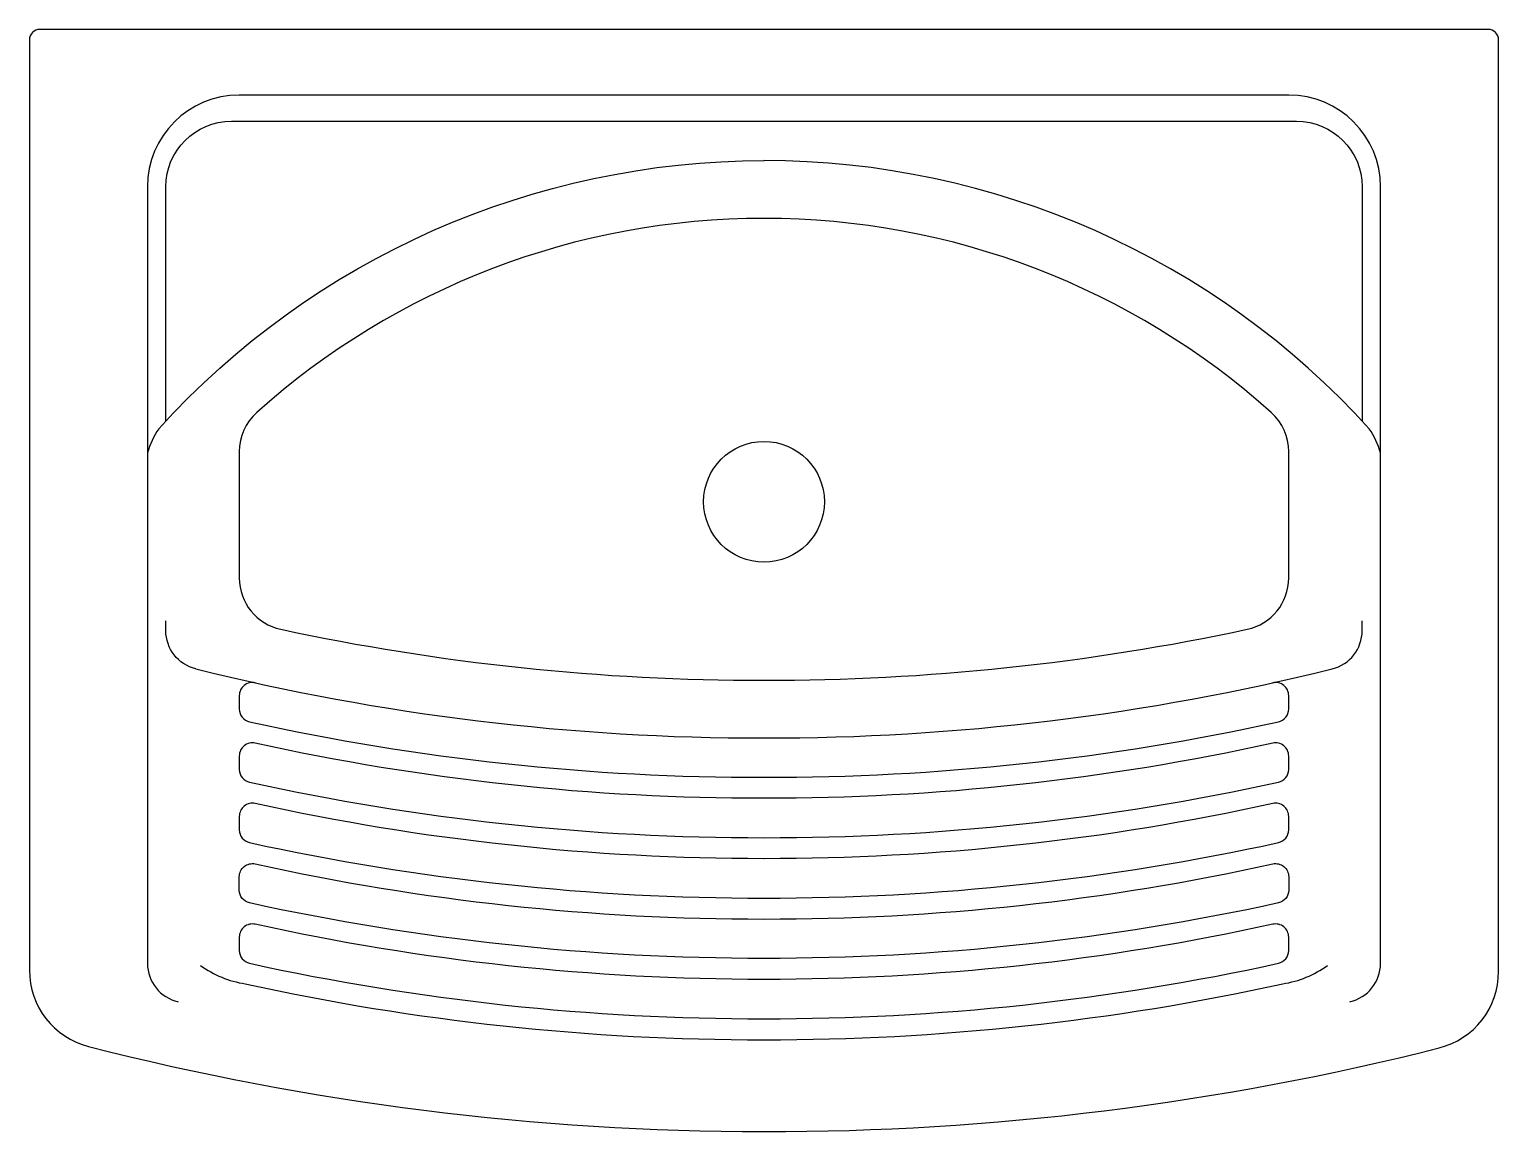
# Model space of a CAD drawing. Extents: x -0.284 to 0.284, y -0.426 to 0.
import ezdxf

# ---------------------------------------------------------------- set-up
doc = ezdxf.new("R2010")
doc.units = 0
doc.header["$LTSCALE"] = 0.5
doc.layers.get('0').update_dxf_attribs({"linetype": 'CONTINUOUS'})

msp = doc.modelspace()

# ---------------------------------------------------------------- linework, layer by layer
for points in [[(-0.2838388000000016, -0.363428549583567, 0.3428618896594039), (-0.2609392919490681, -0.3928975188462331, 0.0622386892481001), (0, -0.4257582167698075, 0.0622088612265487), (0.2608794370331431, -0.3934273196480618, 0.3434293128250071), (0.2838388000000016, -0.3639431577616534), (0.2838388000000016, -0.004054840000002, 0.414213562373095), (0.2797839599999996, 0), (-0.2797839599999996, 0, 0.414213562373095), (-0.2838388000000016, -0.004054840000002), (-0.2838388000000016, -0.363428549583567)], [(0.2382218499999986, -0.1635968455168708), (0.2382218499999986, -0.0608226000000016, 0.414213562373095), (0.2027420000000006, -0.0253427500000001), (0, -0.0253427500000001), (-0.2027419999999971, -0.0253427500000001, 0.414213562373095), (-0.2382218499999986, -0.0608226000000016), (-0.2382218499999986, -0.1635968455168708)], [(-0.2311258800000004, -0.1512717585580461), (-0.2311258800000004, -0.0608226000000016, -0.414213562373095), (-0.2057831299999968, -0.0354798500000015), (0, -0.0354798500000015), (0.2057831300000004, -0.0354798500000015, -0.414213562373095), (0.231125880000004, -0.0608226000000016), (0.231125880000004, -0.1512717585580461)], [(-0.233880878919603, -0.1542685010342808, -0.2115349671970718), (0, -0.0506855000000002, -0.2169447691176904)], [(0.2338808789196065, -0.1542685010342808, 0.2115349671970718), (0, -0.0506855000000002, 0.2169447691176904)], [(0.2027420000000006, -0.2119000878765647), (0.2027420000000006, -0.1631103315688662, 0.2130405796789687), (0.1960059580279463, -0.1480185635196776, 0.1848601303655622), (0, -0.0729871200000076, 0.1848601303655622), (-0.1960059580279427, -0.1480185635196776, 0.2130405796789688), (-0.2027419999999971, -0.1631103315688662), (-0.2027419999999971, -0.2119000878765647)], [(-0.2382218499999986, -0.1635968455168708), (-0.2382218499999986, -0.360756895814994, 0.3513147314381606), (-0.226325826350962, -0.3755979929893769, 0.3513147314381606)], [(0.2263258263509655, -0.3755979929893769, 0.3513147314381603), (0.2382218499999986, -0.360756895814994), (0.2382218499999986, -0.1635968455168708)], [(-0.2027419999999971, -0.2119000901341082, 0.3536442000779089), (-0.1867164786721389, -0.231724113822068, 0.0531173130912792), (0, -0.2514000014425761, 0.0531173130912792), (0.186716478672146, -0.231724113822068, 0.3536442000779086), (0.2027420000000006, -0.2119000901341082)], [(-0.2195785572075302, -0.2470180998368789, -0.3447114493833818), (-0.2311258800000004, -0.2322590878792568), (-0.2311258800000004, -0.2284348059970753)], [(0.2195785572075337, -0.2470180998368789, 0.3447114493833818), (0.231125880000004, -0.2322590878792568), (0.231125880000004, -0.2284348059970753)], [(-0.1965823109279192, -0.2524018934477823, 0.4792900276429614), (-0.2027419999999971, -0.2573516019874731), (-0.2027419999999971, -0.2625411511347124, 0.3523416794971224), (-0.1987585684441022, -0.2674921830538963, 0.0542672092027569), (0, -0.2889073500000023, 0.0542672092027569), (0.1987585684441058, -0.2674921830538963, 0.352341679497122), (0.2027420000000006, -0.2625411511347124), (0.2027420000000006, -0.2573516019874731, 0.4792900276429615), (0.1965823109279228, -0.2524018934477823)], [(-0.2177278279546719, -0.3615791841245866, 0.1164633893015835), (-0.2004947579546723, -0.3686751541245812, 0.0542672092027569), (8.9003207613e-06, -0.3902783451159735, 0.0542672092027569)], [(-8.9003207577e-06, -0.3902783451159735, 0.0542672092027569), (0.2004947579546759, -0.3686751541245812, 0.1164633893015835), (0.2177278279546719, -0.3615791841245866)]]:
    msp.add_lwpolyline(points, format="xyb")
for points in [[(0, -0.2970170206891751, -0.0545767651174305), (-0.1965823109279192, -0.2757172234477778, 0.4792900276429615), (-0.2027419999999971, -0.2806669319874757), (-0.2027419999999971, -0.285856481134708, 0.3523416794971217), (-0.1987585684441022, -0.2908075130538919, 0.054267209202757), (0, -0.312222680000005, 0.054267209202757), (0.1987585684441058, -0.2908075130538919, 0.3523416794971217), (0.2027420000000006, -0.285856481134708), (0.2027420000000006, -0.2806669319874757, 0.4792900276429615), (0.1965823109279228, -0.2757172234477778, -0.0545767651174305)], [(0, -0.3203323506891707, -0.0545767651174305), (-0.1965823109279192, -0.2990325534477805, 0.4792900276429615), (-0.2027419999999971, -0.3039822619874712), (-0.2027419999999971, -0.3091718111347106, 0.3523416794971217), (-0.1987585684441022, -0.3141228430538945, 0.054267209202757), (0, -0.3355380100000076, 0.054267209202757), (0.1987585684441058, -0.3141228430538945, 0.3523416794971217), (0.2027420000000006, -0.3091718111347106), (0.2027420000000006, -0.3039822619874712, 0.4792900276429615), (0.1965823109279228, -0.2990325534477805, -0.0545767651174305)], [(0, -0.3436476806891733, 0.0545767651174305), (0.1965823109279228, -0.3223478834477902, -0.4792900276429615), (0.2027420000000006, -0.3272975919874739), (0.2027420000000006, -0.3324871411347132, -0.3523416794971217), (0.1987585684441058, -0.33743817305389, -0.054267209202757), (0, -0.3588533400000031, -0.054267209202757), (-0.1987585684441022, -0.33743817305389, -0.3523416794971217), (-0.2027419999999971, -0.3324871411347132), (-0.2027419999999971, -0.3272975919874739, -0.4792900276429615), (-0.1965823109279192, -0.3223478834477902, 0.0545767651174305)], [(0.1965823109279228, -0.3456632134477857, -0.0545767651174305), (0, -0.3669630106891759, -0.0545767651174305), (-0.1965823109279192, -0.3456632134477857, 0.4792900276429627), (-0.2027419999999971, -0.3506129219874765), (-0.2027419999999971, -0.3558024711347088, 0.3523416794971212), (-0.1987585684441022, -0.3607535030538926, 0.0542672092027569), (0, -0.3821686700000058, 0.0542672092027569), (0.1987585684441058, -0.3607535030538926, 0.352341679497121), (0.2027420000000006, -0.3558024711347088), (0.2027420000000006, -0.3506129219874765, 0.4792900276429625)]]:
    msp.add_lwpolyline(points, format="xyb", close=True)
msp.add_circle((0, -0.1824678000000048), 0.02331533)
for centre, radius, start, end in [((-0.2079684377273985, -0.1720011414293623), 0.0313990627872981, 145.6150238065065, 164.47488634067), ((0.2079684377273985, -0.1720011414293623), 0.0313990627872981, 15.52511365933003, 34.38497619349349), ((-0.0010137099999987, 0.6347513566539504), 0.9084536129241676, 256.0786352436206, 270.0639342679443), ((0.0010137100000023, 0.6347513566539504), 0.9084536129241676, 269.9360657320558, 283.9213647563794)]:
    msp.add_arc(centre, radius, start, end)

doc.saveas('drawing.dxf')
